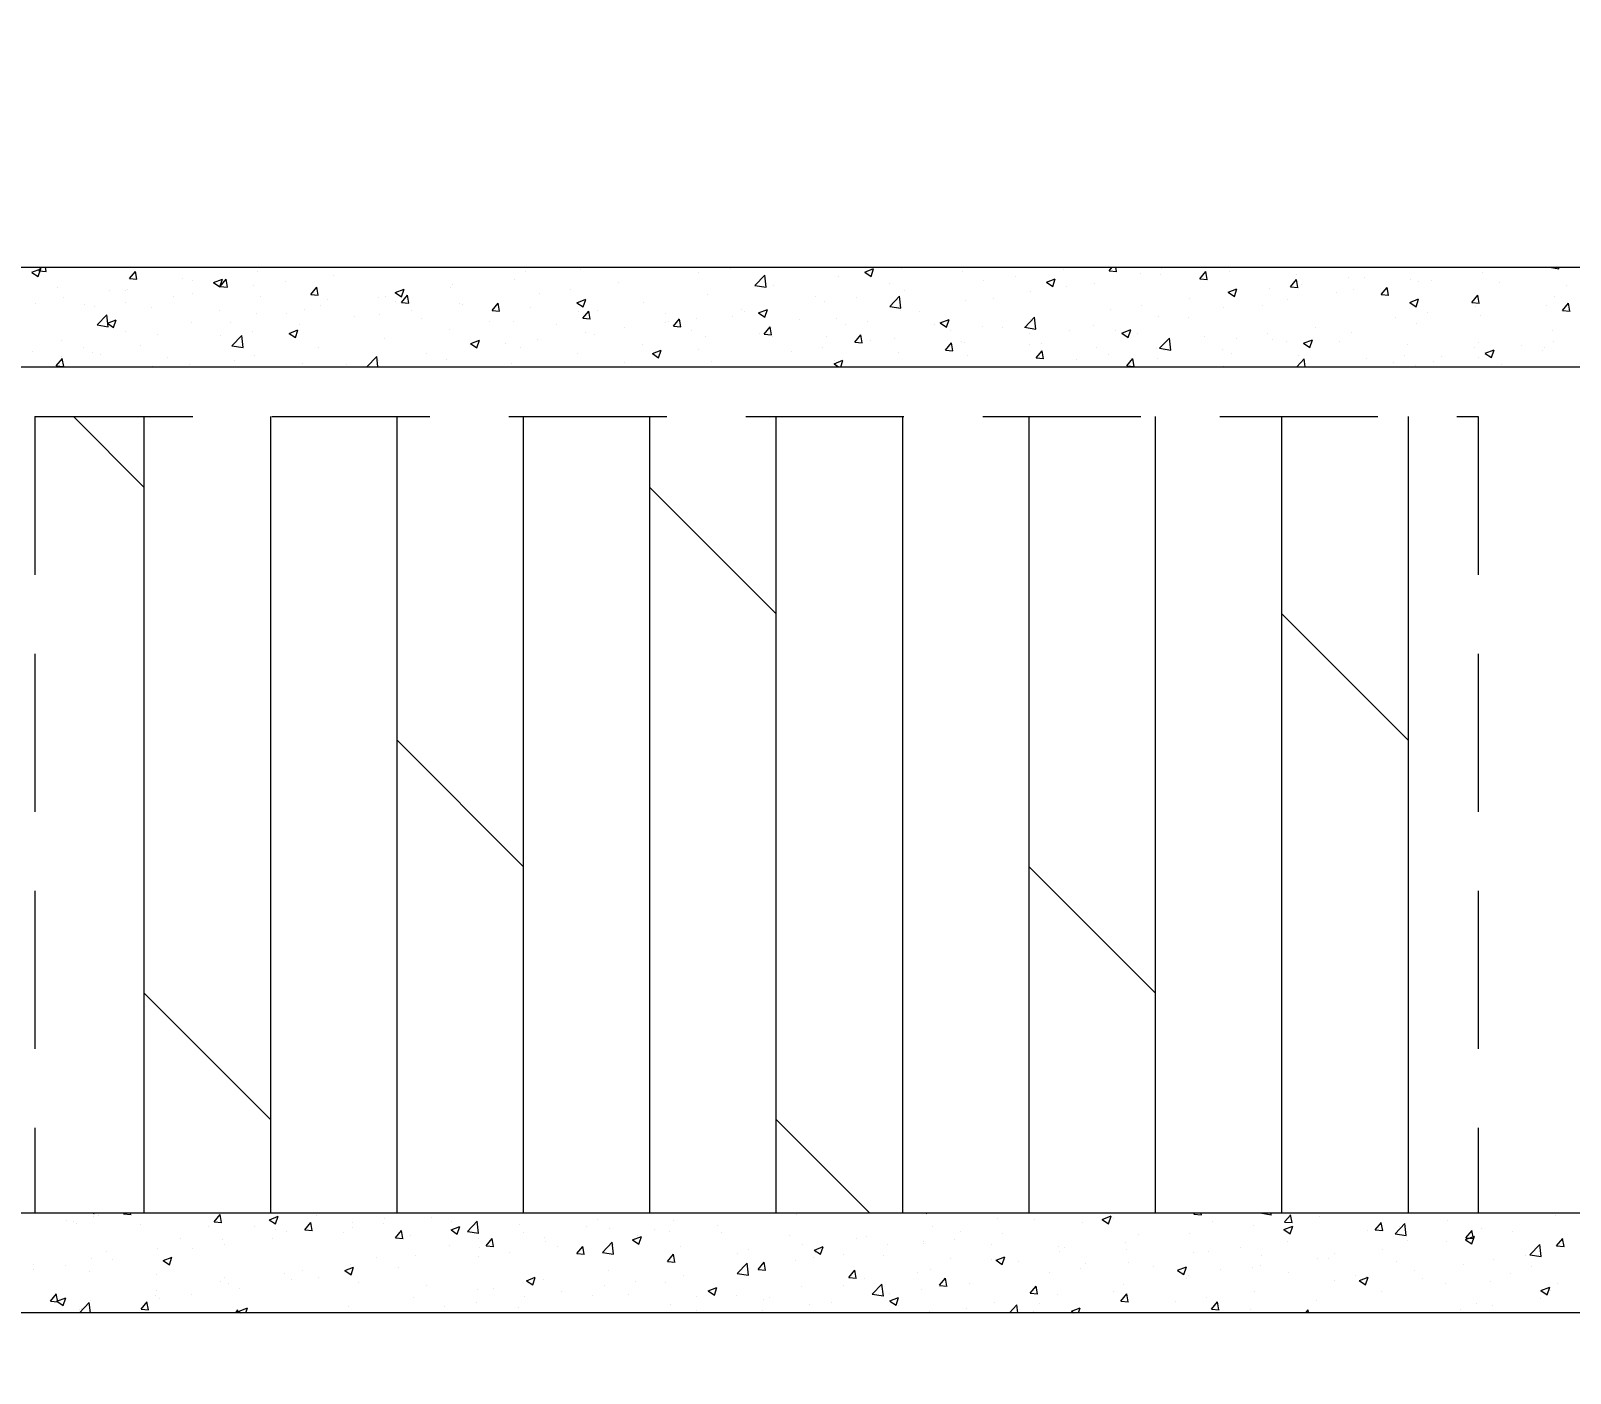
# Model space of a CAD drawing. Header units: millimetres. Extents: x 115500 to 206800, y -6300 to 53700.
# Drawn here: x 140742 to 143835, y 43179 to 45875 of the extents above; entities that cross this region are included whole.
import ezdxf

# ---------------------------------------------------------------- set-up
doc = ezdxf.new("R2010")
doc.units = ezdxf.units.MM
doc.linetypes.add('HIDDEN2', pattern=[4.7625, 3.175, -1.5875])
doc.layers.get('Defpoints').update_dxf_attribs({"color": 151, "lineweight": 9})
for name, color, linetype, lineweight in [('HT_Dim Grid$0$NDC_S_DIM', 1, 'Continuous', 15), ('NDC_S_BEAM', 3, 'HIDDEN2', 20), ('NDC_S_HATCH MATERIAL', 8, 'Continuous', 13), ('NDC_S_SLAB', 2, 'Continuous', 20)]:
    doc.layers.add(name, color=color, linetype=linetype, lineweight=lineweight)
doc.styles.add('HT_Dim Grid$0$NDC_DIM', font='', dxfattribs={"width": 0.75})
doc.styles.get('HT_Dim Grid$0$NDC_DIM').set_extended_font_data('Dotum')
doc.dimstyles.new('HT_Dim Grid$0$NDC_dim_150', dxfattribs={"dimscale": 150, "dimtxt": 2.5, "dimasz": 1.5, "dimexe": 1.5, "dimexo": 2.5, "dimgap": 1, "dimtad": 1, "dimdec": 0, "dimzin": 0, "dimdsep": 46, "dimtxsty": 'HT_Dim Grid$0$NDC_DIM', "dimblk": 'HT_Dim Grid$0$DIMMARK', "dimcen": 0.09, "dimdle": 1.2, "dimclrd": 1, "dimclre": 1, "dimclrt": 3, "dimadec": 0, "dimazin": 0, "dimtfac": 1, "dimtdec": 0, "dimtix": 1, "dimtofl": 0, "dimtmove": 0, "dimatfit": 3, "dimfxl": 8, "dimfxlon": 1, "dimtolj": 1, "dimtzin": 0, "dimarcsym": 0})

# ---------------------------------------------------------------- blocks, each defined once
blk = doc.blocks.new('HT_Dim Grid$0$DIMMARK')
at = {"layer": 'HT_Dim Grid$0$NDC_S_DIM', "color": 1}
blk.add_line((-1.5, 0), (1, 0), dxfattribs=at)
at = {"layer": 'HT_Dim Grid$0$NDC_S_DIM', "color": 2, "const_width": 0.1}
blk.add_lwpolyline([(-0.424, -0.424), (0.424, 0.424)], dxfattribs=at)
blk = doc.blocks.new('*D52')
at = {"layer": 'Defpoints', "color": 0, "ltscale": 200, "transparency": 16777216}
for p in [(191600, 51300), (130700, 38500), (191600, 38500)]:
    blk.add_point(p, dxfattribs=at)
at = {"layer": 'HT_Dim Grid$0$NDC_S_DIM', "color": 1, "lineweight": -2, "ltscale": 200, "transparency": 16777216}
for p, q in [((130700, 50100), (130700, 51525)), ((191600, 50100), (191600, 51525)), ((130925, 51300), (191375, 51300))]:
    blk.add_line(p, q, dxfattribs=at)
at = {"layer": 'HT_Dim Grid$0$NDC_S_DIM', "color": 1, "lineweight": -2, "ltscale": 200, "transparency": 16777216, "xscale": 225, "yscale": 225, "zscale": 225, "rotation": 180}
blk.add_blockref('HT_Dim Grid$0$DIMMARK', (130700, 51300), dxfattribs=at)
at = {"layer": 'HT_Dim Grid$0$NDC_S_DIM', "color": 1, "lineweight": -2, "ltscale": 200, "transparency": 16777216, "xscale": 225, "yscale": 225, "zscale": 225}
blk.add_blockref('HT_Dim Grid$0$DIMMARK', (191600, 51300), dxfattribs=at)
at = {"layer": 'HT_Dim Grid$0$NDC_S_DIM', "color": 3, "ltscale": 200, "transparency": 16777216, "insert": (161150, 51637.8), "char_height": 375, "attachment_point": 5, "style": 'HT_Dim Grid$0$NDC_DIM'}
blk.add_mtext('\\A1;60900', dxfattribs=at)
blk = doc.blocks.new('*D54')
at = {"layer": 'Defpoints', "color": 0, "ltscale": 200, "transparency": 16777216}
for p in [(150750, 50100), (140350, 38500), (150750, 38500)]:
    blk.add_point(p, dxfattribs=at)
at = {"layer": 'HT_Dim Grid$0$NDC_S_DIM', "color": 1, "lineweight": -2, "ltscale": 200, "transparency": 16777216}
for p, q in [((140350, 48900), (140350, 50325)), ((150750, 48900), (150750, 50325)), ((140575, 50100), (150525, 50100))]:
    blk.add_line(p, q, dxfattribs=at)
at = {"layer": 'HT_Dim Grid$0$NDC_S_DIM', "color": 1, "lineweight": -2, "ltscale": 200, "transparency": 16777216, "xscale": 225, "yscale": 225, "zscale": 225, "rotation": 180}
blk.add_blockref('HT_Dim Grid$0$DIMMARK', (140350, 50100), dxfattribs=at)
at = {"layer": 'HT_Dim Grid$0$NDC_S_DIM', "color": 1, "lineweight": -2, "ltscale": 200, "transparency": 16777216, "xscale": 225, "yscale": 225, "zscale": 225}
blk.add_blockref('HT_Dim Grid$0$DIMMARK', (150750, 50100), dxfattribs=at)
at = {"layer": 'HT_Dim Grid$0$NDC_S_DIM', "color": 3, "ltscale": 200, "transparency": 16777216, "insert": (145550, 50437.8), "char_height": 375, "attachment_point": 5, "style": 'HT_Dim Grid$0$NDC_DIM'}
blk.add_mtext('\\A1;10400', dxfattribs=at)

msp = doc.modelspace()

# ---------------------------------------------------------------- linework, layer by layer
at = {"layer": 'NDC_S_BEAM', "ltscale": 100}
for p, q in [((140750, 45100), (140750, 43500)), ((140750, 45100), (143650, 45100)), ((143650, 45100), (143650, 43500))]:
    msp.add_line(p, q, dxfattribs=at)
at = {"layer": 'NDC_S_HATCH MATERIAL', "linetype": 'Continuous', "ltscale": 100}
for p, q in [((140744.2, 45389.9), (140762, 45396.7)), ((140744.2, 45389.8), (140756.8, 45381.3)), ((140756.8, 45381.3), (140762, 45396.6)), ((140757.9, 45393.1), (140763.7, 45400)), ((140757.9, 45393.1), (140773.1, 45391.8)), ((140772.8, 45391.7), (140771.3, 45400)), ((140940.1, 45377.2), (140952.3, 45391.8)), ((140955, 45375.8), (140952.1, 45391.7)), ((141198.3, 45391.5), (141198.3, 45391.5)), ((141349.6, 45384.4), (141349.6, 45384.4)), ((141736.7, 45391.2), (141736.7, 45391.2)), ((141846, 45395.4), (141846, 45395.4)), ((142083.6, 45389.7), (142083.6, 45389.7)), ((142147.2, 45398), (142147.2, 45398)), ((142196.8, 45363.4), (142216.6, 45384)), ((142219.4, 45359.9), (142216.6, 45384)), ((142364, 45381.9), (142364, 45381.9)), ((142417.7, 45390.4), (142430.3, 45381.8)), ((142417.8, 45390.5), (142435.5, 45397.3)), ((142430.3, 45381.8), (142435.5, 45397.2)), ((142492.3, 45398.2), (142492.3, 45398.2)), ((142615, 45392.2), (142615, 45392.2)), ((142720.8, 45382.2), (142720.8, 45382.2)), ((142817, 45394.8), (142817, 45394.8)), ((142908.9, 45392.9), (142914.8, 45400)), ((142908.9, 45392.9), (142924.1, 45391.6)), ((142923.8, 45391.5), (142922.2, 45400)), ((142972.1, 45387.2), (142972.1, 45387.2)), ((143011.7, 45385.9), (143011.7, 45385.9)), ((143014.9, 45397.2), (143014.9, 45397.2)), ((143091.1, 45377), (143103.3, 45391.6)), ((143106, 45375.6), (143103, 45391.5)), ((143150.5, 45391.5), (143150.5, 45391.5)), ((143286.1, 45385.7), (143286.1, 45385.7)), ((143390.5, 45379), (143390.5, 45379)), ((143421.7, 45380), (143421.7, 45380)), ((143658, 45388.6), (143658, 45388.6)), ((143794, 45400), (143812.2, 45397.2)), ((143812.2, 45397.1), (143811.8, 45400)), ((140796, 45359.1), (140796, 45359.1)), ((140899.1, 45352.9), (140899.1, 45352.9)), ((140931.6, 45353.3), (140931.6, 45353.3)), ((140935.9, 45354.5), (140935.9, 45354.5)), ((140940.1, 45377.2), (140955.3, 45375.9)), ((141047.2, 45378.3), (141047.2, 45378.3)), ((141067.2, 45347.6), (141067.2, 45347.6)), ((141067.8, 45373.6), (141067.8, 45373.6)), ((141109.2, 45369.6), (141127, 45376.4)), ((141109.2, 45369.5), (141121.8, 45361)), ((141121.8, 45361), (141127, 45376.3)), ((141122.3, 45361.3), (141134.5, 45375.8)), ((141122.3, 45361.2), (141137.5, 45359.9)), ((141137.2, 45359.9), (141134.2, 45375.8)), ((141189.8, 45363.4), (141189.8, 45363.4)), ((141253.4, 45371.8), (141253.4, 45371.8)), ((141304.5, 45345.3), (141316.7, 45359.9)), ((141319.4, 45343.9), (141316.4, 45359.8)), ((141474.2, 45349.1), (141486.9, 45340.6)), ((141474.3, 45349.2), (141492.1, 45356.1)), ((141486.9, 45340.6), (141492, 45356)), ((141585.8, 45360.1), (141585.8, 45360.1)), ((141588.6, 45365.7), (141588.6, 45365.7)), ((141714.1, 45376.4), (141714.1, 45376.4)), ((141827, 45355.9), (141827, 45355.9)), ((141923.2, 45368.6), (141923.2, 45368.6)), ((142196.8, 45363.5), (142219.4, 45360)), ((142233.6, 45364), (142233.6, 45364)), ((142466.9, 45366.7), (142466.9, 45366.7)), ((142496.8, 45352.7), (142496.8, 45352.7)), ((142657.2, 45373.8), (142657.2, 45373.8)), ((142751.5, 45350.6), (142751.5, 45350.6)), ((142782.7, 45370), (142795.4, 45361.5)), ((142782.8, 45370.1), (142800.6, 45376.9)), ((142795.4, 45361.5), (142800.5, 45376.9)), ((142824, 45361.8), (142824, 45361.8)), ((142879.8, 45366.8), (142879.8, 45366.8)), ((143091.1, 45377), (143106.3, 45375.6)), ((143147.8, 45349.8), (143165.6, 45356.6)), ((143147.8, 45349.7), (143160.4, 45341.2)), ((143160.4, 45341.2), (143165.6, 45356.5)), ((143230.8, 45357.9), (143230.8, 45357.9)), ((143273.3, 45361), (143285.5, 45375.6)), ((143273.3, 45361), (143288.4, 45359.7)), ((143288.1, 45359.7), (143285.2, 45375.6)), ((143294.3, 45366.3), (143294.3, 45366.3)), ((143365.4, 45349.2), (143365.4, 45349.2)), ((143399.3, 45354.5), (143399.3, 45354.5)), ((143455.4, 45345.1), (143467.7, 45359.7)), ((143470.3, 45343.7), (143467.4, 45359.6)), ((143513.5, 45374.6), (143513.5, 45374.6)), ((143529.7, 45372.4), (143529.7, 45372.4)), ((143557.3, 45374.3), (143557.3, 45374.3)), ((143692.9, 45368.6), (143692.9, 45368.6)), ((143828.4, 45362.8), (143828.4, 45362.8)), ((140751, 45327.5), (140751, 45327.5)), ((140807.6, 45338.3), (140807.6, 45338.3)), ((140849.5, 45324.9), (140849.5, 45324.9)), ((140869.6, 45321.2), (140869.6, 45321.2)), ((140933.2, 45329.6), (140933.2, 45329.6)), ((140985.1, 45319.2), (140985.1, 45319.2)), ((141029.4, 45342.3), (141029.4, 45342.3)), ((141202.8, 45341.9), (141202.8, 45341.9)), ((141304.5, 45345.3), (141319.6, 45344)), ((141323.5, 45323.2), (141323.5, 45323.2)), ((141338.4, 45336.1), (141338.4, 45336.1)), ((141440.5, 45340.3), (141440.5, 45340.3)), ((141455.4, 45342.2), (141455.4, 45342.2)), ((141473.9, 45330.4), (141473.9, 45330.4)), ((141486.7, 45329.4), (141498.9, 45344)), ((141486.7, 45329.4), (141501.8, 45328)), ((141501.5, 45328), (141498.6, 45343.9)), ((141603, 45326.4), (141603, 45326.4)), ((141609.5, 45324.7), (141609.5, 45324.7)), ((141668.8, 45313.4), (141681.1, 45328)), ((141683.7, 45312), (141680.8, 45328)), ((141745.1, 45319), (141745.1, 45319)), ((141763.4, 45347.5), (141763.4, 45347.5)), ((141839.3, 45328.9), (141857.1, 45335.7)), ((141839.3, 45328.8), (141851.9, 45320.3)), ((141851.9, 45320.3), (141857, 45335.6)), ((141973.3, 45328.7), (141973.3, 45328.7)), ((142101.6, 45345), (142101.6, 45345)), ((142318.8, 45341.3), (142318.8, 45341.3)), ((142337, 45331.6), (142337, 45331.6)), ((142400.6, 45340), (142400.6, 45340)), ((142467.9, 45321.3), (142487.7, 45342)), ((142467.9, 45321.4), (142490.5, 45317.9)), ((142490.4, 45317.8), (142487.6, 45341.9)), ((142621.1, 45332.7), (142621.1, 45332.7)), ((142675.9, 45336.4), (142675.9, 45336.4)), ((142974.1, 45324.1), (142974.1, 45324.1)), ((143070.3, 45336.8), (143070.3, 45336.8)), ((143139.1, 45319.2), (143139.1, 45319.2)), ((143217.3, 45323.8), (143217.3, 45323.8)), ((143267.4, 45335.5), (143267.4, 45335.5)), ((143455.4, 45345.1), (143470.6, 45343.8)), ((143512.8, 45329.4), (143530.6, 45336.3)), ((143512.8, 45329.3), (143525.4, 45320.8)), ((143525.4, 45320.8), (143530.6, 45336.2)), ((143637.6, 45329.2), (143649.9, 45343.8)), ((143637.6, 45329.2), (143652.8, 45327.8)), ((143643.9, 45320.9), (143643.9, 45320.9)), ((143652.5, 45327.8), (143649.6, 45343.7)), ((143786.8, 45323.1), (143786.8, 45323.1)), ((143804.3, 45342.1), (143804.3, 45342.1)), ((143819.8, 45313.2), (143832.1, 45327.8)), ((143834.7, 45311.8), (143831.8, 45327.8)), ((140875.1, 45284.1), (140894.9, 45304.7)), ((140897.6, 45280.6), (140894.8, 45304.7)), ((140895.8, 45287.6), (140913.6, 45294.5)), ((140895.8, 45287.6), (140908.4, 45279)), ((140908.4, 45279), (140913.6, 45294.4)), ((141064.8, 45289), (141064.8, 45289)), ((141120.7, 45313.5), (141120.7, 45313.5)), ((141144.2, 45289.4), (141144.2, 45289.4)), ((141195.2, 45306.9), (141195.2, 45306.9)), ((141256.3, 45307.8), (141256.3, 45307.8)), ((141292.4, 45314.9), (141292.4, 45314.9)), ((141391.9, 45302), (141391.9, 45302)), ((141443.2, 45305.4), (141443.2, 45305.4)), ((141506.8, 45313.7), (141506.8, 45313.7)), ((141527.5, 45296.3), (141527.5, 45296.3)), ((141663.1, 45290.6), (141663.1, 45290.6)), ((141668.8, 45313.4), (141684, 45312.1)), ((141711, 45291.8), (141711, 45291.8)), ((141842.9, 45310.9), (141842.9, 45310.9)), ((141851, 45297.5), (141863.3, 45312.1)), ((141851, 45297.5), (141866.2, 45296.2)), ((141865.9, 45296.1), (141863, 45312)), ((141880.7, 45313.2), (141880.7, 45313.2)), ((142016.3, 45307.5), (142016.3, 45307.5)), ((142016.8, 45289.5), (142016.8, 45289.5)), ((142022.5, 45290.5), (142022.5, 45290.5)), ((142033.2, 45281.6), (142045.5, 45296.2)), ((142048.1, 45280.2), (142045.2, 45296.1)), ((142080.4, 45297.9), (142080.4, 45297.9)), ((142151.9, 45301.8), (142151.9, 45301.8)), ((142170.6, 45315.9), (142170.6, 45315.9)), ((142176.6, 45310.5), (142176.6, 45310.5)), ((142204.3, 45308.5), (142222.1, 45315.4)), ((142204.3, 45308.4), (142216.9, 45299.9)), ((142216.9, 45299.9), (142222.1, 45315.3)), ((142287.5, 45296), (142287.5, 45296)), ((142360.9, 45297.4), (142360.9, 45297.4)), ((142423.1, 45290.3), (142423.1, 45290.3)), ((142489.2, 45313.6), (142489.2, 45313.6)), ((142527.8, 45311), (142527.8, 45311)), ((142569.3, 45288.1), (142582, 45279.6)), ((142569.4, 45288.2), (142587.2, 45295)), ((142582, 45279.6), (142587.1, 45294.9)), ((142739, 45279.3), (142758.8, 45299.9)), ((142750.1, 45294.7), (142750.1, 45294.7)), ((142761.5, 45275.8), (142758.7, 45299.9)), ((142910.6, 45315.8), (142910.6, 45315.8)), ((143008.7, 45301.3), (143008.7, 45301.3)), ((143069.2, 45298.4), (143069.2, 45298.4)), ((143484.1, 45299.9), (143484.1, 45299.9)), ((143526.6, 45287.8), (143526.6, 45287.8)), ((143547.7, 45308.3), (143547.7, 45308.3)), ((143654.9, 45304.1), (143654.9, 45304.1)), ((143819.8, 45313.2), (143835, 45311.9)), ((140875.1, 45284.2), (140897.7, 45280.7)), ((140932.8, 45270), (140932.8, 45270)), ((140996.1, 45264), (140996.1, 45264)), ((141123, 45263.2), (141123, 45263.2)), ((141146.2, 45242.1), (141166, 45262.7)), ((141168.7, 45238.6), (141165.9, 45262.7)), ((141186.6, 45271.6), (141186.6, 45271.6)), ((141260.8, 45267.2), (141273.5, 45258.7)), ((141260.9, 45267.3), (141278.6, 45274.1)), ((141273.5, 45258.7), (141278.6, 45274)), ((141282.8, 45284.2), (141282.8, 45284.2)), ((141452.3, 45257.7), (141452.3, 45257.7)), ((141582.7, 45275.5), (141582.7, 45275.5)), ((141760.2, 45255.7), (141760.2, 45255.7)), ((141798.7, 45284.8), (141798.7, 45284.8)), ((141856.4, 45268.4), (141856.4, 45268.4)), ((141874.4, 45265), (141874.4, 45265)), ((141934.3, 45279.1), (141934.3, 45279.1)), ((142033.2, 45281.6), (142048.4, 45280.2)), ((142069.9, 45273.4), (142069.9, 45273.4)), ((142098.6, 45260.4), (142098.6, 45260.4)), ((142205.5, 45267.7), (142205.5, 45267.7)), ((142215.4, 45265.6), (142227.6, 45280.2)), ((142215.4, 45265.6), (142230.6, 45264.3)), ((142230.3, 45264.2), (142227.3, 45280.2)), ((142230.5, 45279.5), (142230.5, 45279.5)), ((142231.5, 45260.1), (142231.5, 45260.1)), ((142341, 45261.9), (142341, 45261.9)), ((142379.6, 45285.5), (142379.6, 45285.5)), ((142397.6, 45249.7), (142409.8, 45264.3)), ((142412.5, 45248.3), (142409.5, 45264.2)), ((142476.6, 45256.2), (142476.6, 45256.2)), ((142558.7, 45284.6), (142558.7, 45284.6)), ((142590.4, 45273.6), (142590.4, 45273.6)), ((142653.9, 45282), (142653.9, 45282)), ((142694.3, 45278.9), (142694.3, 45278.9)), ((142738.9, 45279.4), (142761.5, 45275.9)), ((142748.4, 45266), (142748.4, 45266)), ((142829.9, 45273.1), (142829.9, 45273.1)), ((142876.7, 45282.3), (142876.7, 45282.3)), ((142921, 45272.9), (142921, 45272.9)), ((142934.4, 45267.9), (142952.2, 45274.7)), ((142934.4, 45267.8), (142947, 45259.2)), ((142947, 45259.2), (142952.1, 45274.6)), ((142965.4, 45267.4), (142965.4, 45267.4)), ((143010.1, 45237.2), (143029.9, 45257.9)), ((143032.6, 45233.7), (143029.8, 45257.9)), ((143101, 45261.7), (143101, 45261.7)), ((143163.9, 45257.7), (143163.9, 45257.7)), ((143227.5, 45266.1), (143227.5, 45266.1)), ((143236.6, 45255.9), (143236.6, 45255.9)), ((143323.7, 45278.8), (143323.7, 45278.8)), ((143396.2, 45269.9), (143396.2, 45269.9)), ((143799.3, 45273.9), (143799.3, 45273.9)), ((140745.5, 45230), (140745.5, 45230)), ((140804.5, 45253.7), (140804.5, 45253.7)), ((140848, 45238.6), (140848, 45238.6)), ((140866.4, 45229.4), (140866.4, 45229.4)), ((140881, 45224.2), (140881, 45224.2)), ((140962.6, 45242.1), (140962.6, 45242.1)), ((141146.1, 45242.2), (141168.7, 45238.7)), ((141320.4, 45238.6), (141320.4, 45238.6)), ((141536.2, 45226.2), (141536.2, 45226.2)), ((141625.8, 45246.9), (141638.5, 45238.3)), ((141625.9, 45247), (141643.7, 45253.8)), ((141638.5, 45238.3), (141643.6, 45253.7)), ((141696.6, 45247.3), (141696.6, 45247.3)), ((141726.3, 45239.6), (141726.3, 45239.6)), ((141839.8, 45226.3), (141839.8, 45226.3)), ((141970.3, 45244.2), (141970.3, 45244.2)), ((141990.9, 45226.6), (142008.7, 45233.4)), ((141990.9, 45226.5), (142003.5, 45218)), ((142003.5, 45218), (142008.7, 45233.4)), ((142083.4, 45234.7), (142083.4, 45234.7)), ((142270.2, 45231.5), (142270.2, 45231.5)), ((142333.7, 45239.8), (142333.7, 45239.8)), ((142397.6, 45249.7), (142412.8, 45248.3)), ((142429.9, 45252.5), (142429.9, 45252.5)), ((142486.1, 45229.1), (142486.1, 45229.1)), ((142579.8, 45233.7), (142592, 45248.3)), ((142579.8, 45233.7), (142594.9, 45232.4)), ((142594.6, 45232.4), (142591.7, 45248.3)), ((142612.2, 45250.5), (142612.2, 45250.5)), ((142618, 45248.1), (142618, 45248.1)), ((142747.8, 45244.7), (142747.8, 45244.7)), ((142761.9, 45217.8), (142774.2, 45232.4)), ((142772.9, 45247.5), (142772.9, 45247.5)), ((142776.8, 45216.4), (142773.9, 45232.3)), ((142883.4, 45239), (142883.4, 45239)), ((142907.3, 45224), (142907.3, 45224)), ((143003.5, 45236.6), (143003.5, 45236.6)), ((143010, 45237.3), (143032.6, 45233.8)), ((143019, 45233.3), (143019, 45233.3)), ((143136, 45234.6), (143136, 45234.6)), ((143154.6, 45227.6), (143154.6, 45227.6)), ((143264.3, 45250.9), (143264.3, 45250.9)), ((143299.4, 45247.5), (143317.2, 45254.3)), ((143299.4, 45247.4), (143312, 45238.9)), ((143312, 45238.9), (143317.2, 45254.2)), ((143372.2, 45250.2), (143372.2, 45250.2)), ((143507.8, 45244.5), (143507.8, 45244.5)), ((143643.4, 45238.8), (143643.4, 45238.8)), ((143651.2, 45248.5), (143651.2, 45248.5)), ((143664.4, 45227.1), (143677.1, 45218.6)), ((143664.5, 45227.2), (143682.2, 45234)), ((143677.1, 45218.6), (143682.2, 45233.9)), ((143737.5, 45241.9), (143737.5, 45241.9)), ((143779, 45233), (143779, 45233)), ((143783.7, 45238.6), (143783.7, 45238.6)), ((143801.1, 45250.2), (143801.1, 45250.2)), ((140793.2, 45202.1), (140805.4, 45216.7)), ((140793.2, 45202.1), (140808.3, 45200.7)), ((140802.8, 45221.1), (140802.8, 45221.1)), ((140808, 45200.7), (140805.1, 45216.6)), ((140987, 45200), (140987.6, 45200.7)), ((140987.4, 45200), (140987.3, 45200.7)), ((141016.6, 45218.5), (141016.6, 45218.5)), ((141061.7, 45204.5), (141061.7, 45204.5)), ((141152.2, 45212.8), (141152.2, 45212.8)), ((141192.1, 45222.4), (141192.1, 45222.4)), ((141287.8, 45207), (141287.8, 45207)), ((141376.4, 45205.2), (141376.4, 45205.2)), ((141417.2, 45200.1), (141418.1, 45200)), ((141417.3, 45200), (141437.1, 45220.7)), ((141423.4, 45201.3), (141423.4, 45201.3)), ((141439.4, 45200), (141437, 45220.6)), ((141440, 45213.6), (141440, 45213.6)), ((141578.1, 45214.2), (141578.1, 45214.2)), ((141707.9, 45207.3), (141707.9, 45207.3)), ((141935.2, 45209.3), (141935.2, 45209.3)), ((142109.7, 45210.3), (142109.7, 45210.3)), ((142355.9, 45206.2), (142365.1, 45200)), ((142356, 45206.3), (142373.7, 45213.1)), ((142357.8, 45212.8), (142357.8, 45212.8)), ((142369.3, 45200), (142373.7, 45213)), ((142624.8, 45222.1), (142624.8, 45222.1)), ((142761.9, 45217.8), (142777.1, 45216.5)), ((142843.7, 45215.6), (142843.7, 45215.6)), ((142944.1, 45201.9), (142956.4, 45216.5)), ((142944.1, 45201.9), (142959.3, 45200.5)), ((142959, 45200.5), (142956.1, 45216.4)), ((143005.6, 45216.8), (143005.6, 45216.8)), ((143138.1, 45200), (143138.6, 45200.5)), ((143138.3, 45200), (143138.3, 45200.5)), ((143285.8, 45200), (143300.9, 45215.8)), ((143290.2, 45221.8), (143290.2, 45221.8)), ((143302.7, 45200), (143300.9, 45215.8)), ((143425.8, 45216.1), (143425.8, 45216.1)), ((143480.9, 45208.1), (143480.9, 45208.1)), ((143503.1, 45223.1), (143503.1, 45223.1)), ((143523.5, 45203.3), (143523.5, 45203.3)), ((143561.4, 45210.4), (143561.4, 45210.4)), ((143577.1, 45220.8), (143577.1, 45220.8)), ((143651.8, 45219.5), (143651.8, 45219.5)), ((143696.9, 45204.6), (143696.9, 45204.6)), ((140969.9, 44957.9), (140827.9, 45100)), ((140970, 43500), (140970, 45100)), ((141224, 43500), (141224, 45100)), ((141478, 43500), (141478, 45100)), ((141732, 43500), (141732, 45100)), ((141986, 43500), (141986, 45100)), ((142240, 43500), (142240, 45100)), ((142494, 43500), (142494, 45100)), ((142748, 43500), (142748, 45100)), ((143002, 43500), (143002, 45100)), ((143256, 43500), (143256, 45100)), ((143510, 43500), (143510, 45100)), ((142239.9, 44703.9), (141985.9, 44957.9)), ((143509.9, 44449.9), (143255.9, 44703.9)), ((141731.9, 44195.9), (141477.9, 44449.9)), ((143001.9, 43941.9), (142747.9, 44195.9)), ((141223.9, 43687.9), (140969.9, 43941.9)), ((142427.9, 43500), (142239.9, 43687.9)), ((140867, 43500), (140868.8, 43498.7)), ((140868, 43494.3), (140868, 43494.3)), ((140868.8, 43498.7), (140869.3, 43500)), ((140877.6, 43494.6), (140877.6, 43494.6)), ((140928.2, 43498.5), (140929.4, 43500)), ((140928.2, 43498.5), (140943.3, 43497.2)), ((140943, 43497.1), (140942.5, 43500)), ((141110.3, 43482.6), (141122.6, 43497.2)), ((141125.2, 43481.2), (141122.3, 43497.1)), ((141221.3, 43487), (141239.1, 43493.8)), ((141233.9, 43478.4), (141239, 43493.7)), ((141316.3, 43495.2), (141316.3, 43495.2)), ((141339, 43499.4), (141339, 43499.4)), ((141517.8, 43499.9), (141517.8, 43499.9)), ((142281.4, 43496.7), (142281.4, 43496.7)), ((142541.3, 43500), (142542.4, 43499.3)), ((142542.4, 43499.3), (142542.6, 43500)), ((142894.8, 43487.6), (142912.6, 43494.4)), ((142907.4, 43478.9), (142912.6, 43494.3)), ((143079.1, 43498.3), (143080.6, 43500)), ((143079.1, 43498.3), (143094.3, 43497)), ((143094, 43496.9), (143093.4, 43500)), ((143215.5, 43500), (143234.7, 43497)), ((143234.6, 43496.9), (143234.3, 43500)), ((143261.3, 43482.4), (143273.6, 43496.9)), ((143276.2, 43481), (143273.3, 43496.9)), ((143331.3, 43494.3), (143331.3, 43494.3)), ((143805.3, 43495.7), (143805.3, 43495.7)), ((140814, 43486.2), (140814, 43486.2)), ((140827.5, 43484), (140827.5, 43484)), ((140833.7, 43478.9), (140833.7, 43478.9)), ((140963.1, 43478.2), (140963.1, 43478.2)), ((141098.7, 43472.5), (141098.7, 43472.5)), ((141110.3, 43482.6), (141125.5, 43481.2)), ((141190.9, 43473.9), (141190.9, 43473.9)), ((141221.2, 43486.9), (141233.9, 43478.4)), ((141234.3, 43466.8), (141234.3, 43466.8)), ((141255.5, 43463), (141255.5, 43463)), ((141292.5, 43466.6), (141304.8, 43481.2)), ((141292.5, 43466.6), (141307.7, 43465.3)), ((141307.4, 43465.2), (141304.5, 43481.2)), ((141369.9, 43461.1), (141369.9, 43461.1)), ((141387.4, 43482), (141387.4, 43482)), ((141387.6, 43470.4), (141387.6, 43470.4)), ((141451.2, 43478.7), (141451.2, 43478.7)), ((141451.9, 43489.4), (141451.9, 43489.4)), ((141474.7, 43450.7), (141487, 43465.3)), ((141489.6, 43449.3), (141486.7, 43465.2)), ((141547.4, 43491.4), (141547.4, 43491.4)), ((141586.3, 43466.7), (141604.1, 43473.5)), ((141586.3, 43466.6), (141598.9, 43458)), ((141587.5, 43483.7), (141587.5, 43483.7)), ((141598.9, 43458), (141604.1, 43473.4)), ((141619.3, 43463.2), (141639.1, 43483.8)), ((141619.3, 43463.3), (141641.9, 43459.8)), ((141641.8, 43459.7), (141639, 43483.8)), ((141723.1, 43478), (141723.1, 43478)), ((141732.2, 43461.3), (141732.2, 43461.3)), ((141858.7, 43472.3), (141858.7, 43472.3)), ((141880.4, 43486.8), (141880.4, 43486.8)), ((141905.4, 43468.5), (141905.4, 43468.5)), ((141994.3, 43466.5), (141994.3, 43466.5)), ((142024.8, 43462.9), (142024.8, 43462.9)), ((142033.7, 43484.8), (142033.7, 43484.8)), ((142121, 43475.5), (142121, 43475.5)), ((142129.9, 43460.8), (142129.9, 43460.8)), ((142553.2, 43472.5), (142553.2, 43472.5)), ((142610.5, 43462.3), (142610.5, 43462.3)), ((142683.6, 43490.3), (142683.6, 43490.3)), ((142758.7, 43487.8), (142758.7, 43487.8)), ((142855, 43480.8), (142855, 43480.8)), ((142894.8, 43487.5), (142907.4, 43478.9)), ((142918.5, 43489.2), (142918.5, 43489.2)), ((143115.8, 43482.8), (143115.8, 43482.8)), ((143199.4, 43475.2), (143199.4, 43475.2)), ((143259.8, 43467.1), (143272.5, 43458.6)), ((143259.9, 43467.2), (143277.6, 43474)), ((143261.3, 43482.3), (143276.5, 43481)), ((143272.4, 43458.6), (143277.6, 43473.9)), ((143428.5, 43464.9), (143428.5, 43464.9)), ((143443.5, 43466.4), (143455.8, 43481)), ((143443.5, 43466.4), (143458.7, 43465.1)), ((143458.4, 43465), (143455.4, 43480.9)), ((143483.2, 43458.4), (143503, 43479)), ((143492.1, 43473.3), (143492.1, 43473.3)), ((143505.7, 43454.9), (143502.9, 43479)), ((143588.3, 43485.9), (143588.3, 43485.9)), ((143625.7, 43450.5), (143637.9, 43465.1)), ((143640.6, 43449.1), (143637.6, 43465)), ((143657.2, 43470.2), (143657.2, 43470.2)), ((143718.9, 43462.9), (143718.9, 43462.9)), ((141042.7, 43448.5), (141042.7, 43448.5)), ((141127.2, 43446.7), (141127.2, 43446.7)), ((141131, 43436.6), (141131, 43436.6)), ((141227.2, 43449.3), (141227.2, 43449.3)), ((141474.7, 43450.7), (141489.9, 43449.4)), ((141505.5, 43455.3), (141505.5, 43455.3)), ((141584.1, 43435.9), (141584.1, 43435.9)), ((141641.1, 43449.6), (141641.1, 43449.6)), ((141643.1, 43431.6), (141643.1, 43431.6)), ((141656.9, 43434.7), (141669.1, 43449.3)), ((141656.9, 43434.7), (141672.1, 43433.4)), ((141671.8, 43433.4), (141668.8, 43449.3)), ((141775, 43450.6), (141775, 43450.6)), ((141776.7, 43443.9), (141776.7, 43443.9)), ((141800.8, 43433.4), (141800.8, 43433.4)), ((141839.1, 43418.8), (141851.3, 43433.4)), ((141854, 43417.4), (141851, 43433.3)), ((141890.4, 43421.2), (141910.2, 43441.8)), ((141912.9, 43417.7), (141910.1, 43441.8)), ((141912.3, 43438.1), (141912.3, 43438.1)), ((141951.3, 43446.3), (141969.1, 43453.1)), ((141951.3, 43446.2), (141963.9, 43437.7)), ((141961.2, 43454.5), (141961.2, 43454.5)), ((141963.9, 43437.7), (141969.1, 43453.1)), ((142047.8, 43432.4), (142047.8, 43432.4)), ((142265.5, 43455.1), (142265.5, 43455.1)), ((142292.9, 43437.2), (142292.9, 43437.2)), ((142316.4, 43426), (142334.2, 43432.8)), ((142329, 43417.4), (142334.1, 43432.7)), ((142401.1, 43449.3), (142401.1, 43449.3)), ((142421.2, 43453.4), (142421.2, 43453.4)), ((142462.4, 43436.9), (142462.4, 43436.9)), ((142534.8, 43438.6), (142534.8, 43438.6)), ((142536.7, 43443.6), (142536.7, 43443.6)), ((142598.3, 43447), (142598.3, 43447)), ((142672.2, 43437.9), (142672.2, 43437.9)), ((142694.5, 43459.7), (142694.5, 43459.7)), ((142807.8, 43432.2), (142807.8, 43432.2)), ((142819.5, 43432), (142819.5, 43432)), ((142940.7, 43441.1), (142940.7, 43441.1)), ((142967.7, 43457.4), (142967.7, 43457.4)), ((143071.1, 43459), (143071.1, 43459)), ((143171.9, 43431.1), (143171.9, 43431.1)), ((143268.1, 43443.8), (143268.1, 43443.8)), ((143483.2, 43458.5), (143505.7, 43455)), ((143509, 43444.8), (143509, 43444.8)), ((143587, 43443.9), (143587, 43443.9)), ((143624.8, 43446.8), (143637.5, 43438.3)), ((143624.9, 43446.9), (143642.7, 43453.7)), ((143625.7, 43450.5), (143640.9, 43449.1)), ((143637.5, 43438.3), (143642.6, 43453.6)), ((143754.3, 43416.4), (143774.1, 43437)), ((143776.8, 43412.8), (143774, 43437)), ((143807.9, 43434.5), (143820.1, 43449.1)), ((143807.9, 43434.5), (143823.1, 43433.2)), ((143822.8, 43433.1), (143819.8, 43449.1)), ((140864.9, 43409.8), (140864.9, 43409.8)), ((140894.6, 43423.1), (140894.6, 43423.1)), ((140907, 43407.1), (140907, 43407.1)), ((140996.8, 43428.8), (140996.8, 43428.8)), ((141007.8, 43405), (141020.5, 43396.5)), ((141007.9, 43405.1), (141025.7, 43411.9)), ((141020.5, 43396.5), (141025.6, 43411.8)), ((141067.4, 43428.2), (141067.4, 43428.2)), ((141436, 43410.5), (141436, 43410.5)), ((141514.8, 43415.3), (141514.8, 43415.3)), ((141641, 43412.3), (141641, 43412.3)), ((141704.6, 43420.7), (141704.6, 43420.7)), ((141839.1, 43418.8), (141854.3, 43417.5)), ((141890.4, 43421.3), (141912.9, 43417.8)), ((142021.3, 43402.9), (142033.5, 43417.5)), ((142021.3, 43402.9), (142036.5, 43401.5)), ((142030.6, 43400.2), (142030.6, 43400.2)), ((142036.2, 43401.5), (142033.2, 43417.4)), ((142161.5, 43379.1), (142181.3, 43399.8)), ((142162.5, 43419.3), (142162.5, 43419.3)), ((142184, 43375.6), (142181.2, 43399.7)), ((142183.4, 43426.7), (142183.4, 43426.7)), ((142203.5, 43386.9), (142215.7, 43401.5)), ((142218.3, 43385.5), (142215.4, 43401.5)), ((142278.1, 43404.8), (142278.1, 43404.8)), ((142314.3, 43411.5), (142314.3, 43411.5)), ((142316.3, 43425.9), (142329, 43417.4)), ((142319, 43421), (142319, 43421)), ((142374.3, 43417.5), (142374.3, 43417.5)), ((142454.6, 43415.2), (142454.6, 43415.2)), ((142590.2, 43409.5), (142590.2, 43409.5)), ((142671.4, 43406.6), (142671.4, 43406.6)), ((142680.5, 43405.8), (142680.5, 43405.8)), ((142681.4, 43405.6), (142699.2, 43412.5)), ((142681.4, 43405.5), (142694, 43397)), ((142694, 43397), (142699.2, 43412.4)), ((142725.8, 43403.8), (142725.8, 43403.8)), ((142808.8, 43422.1), (142808.8, 43422.1)), ((142943.4, 43426.4), (142943.4, 43426.4)), ((142947.9, 43401.6), (142947.9, 43401.6)), ((143079, 43420.7), (143079, 43420.7)), ((143108.3, 43422.8), (143108.3, 43422.8)), ((143214.6, 43415), (143214.6, 43415)), ((143328.3, 43409.7), (143328.3, 43409.7)), ((143350.2, 43409.2), (143350.2, 43409.2)), ((143360.9, 43419.4), (143360.9, 43419.4)), ((143458.7, 43427.6), (143458.7, 43427.6)), ((143485.8, 43403.5), (143485.8, 43403.5)), ((143681.9, 43406.9), (143681.9, 43406.9)), ((143745.5, 43415.3), (143745.5, 43415.3)), ((143754.2, 43416.5), (143776.8, 43413)), ((140746.5, 43397.7), (140746.5, 43397.7)), ((140747.2, 43386.1), (140747.2, 43386.1)), ((140810.8, 43394.4), (140810.8, 43394.4)), ((140859, 43383.3), (140859, 43383.3)), ((140994.6, 43377.5), (140994.6, 43377.5)), ((141130.2, 43371.8), (141130.2, 43371.8)), ((141252.4, 43378.4), (141252.4, 43378.4)), ((141287.9, 43385), (141287.9, 43385)), ((141320.8, 43370.2), (141320.8, 43370.2)), ((141372.9, 43384.7), (141390.7, 43391.6)), ((141372.9, 43384.6), (141385.5, 43376.1)), ((141384.3, 43397.5), (141384.3, 43397.5)), ((141384.4, 43378.6), (141384.4, 43378.6)), ((141385.5, 43376.1), (141390.6, 43391.5)), ((141480.6, 43391.2), (141480.6, 43391.2)), ((141737.9, 43364.4), (141755.7, 43371.2)), ((141750.5, 43355.8), (141755.7, 43371.1)), ((141902.3, 43384), (141902.3, 43384)), ((142054.1, 43375.4), (142054.1, 43375.4)), ((142161.4, 43379.2), (142184, 43375.7)), ((142166.1, 43386.1), (142166.1, 43386.1)), ((142203.5, 43386.9), (142218.6, 43385.6)), ((142214.6, 43396.5), (142214.6, 43396.5)), ((142385.6, 43371), (142397.9, 43385.6)), ((142385.6, 43371), (142400.8, 43369.7)), ((142400.5, 43369.6), (142397.6, 43385.5)), ((142418.1, 43368.9), (142418.1, 43368.9)), ((142523.3, 43381.1), (142523.3, 43381.1)), ((142550.1, 43387.9), (142550.1, 43387.9)), ((142567.8, 43355.1), (142580.1, 43369.6)), ((142582.7, 43353.7), (142579.8, 43369.6)), ((142788.1, 43380.6), (142788.1, 43380.6)), ((142851.7, 43389), (142851.7, 43389)), ((142861.4, 43398), (142861.4, 43398)), ((142997, 43392.3), (142997, 43392.3)), ((143046.4, 43385.3), (143064.2, 43392.1)), ((143046.4, 43385.2), (143059, 43376.7)), ((143059, 43376.7), (143064.2, 43392)), ((143064.7, 43368.5), (143064.7, 43368.5)), ((143068, 43374.4), (143068, 43374.4)), ((143132.6, 43386.6), (143132.6, 43386.6)), ((143196.3, 43390.7), (143196.3, 43390.7)), ((143212.8, 43394), (143212.8, 43394)), ((143268.2, 43380.9), (143268.2, 43380.9)), ((143403.8, 43375.1), (143403.8, 43375.1)), ((143411.5, 43364.9), (143429.3, 43371.8)), ((143424.1, 43356.3), (143429.2, 43371.7)), ((143425.3, 43373.1), (143425.3, 43373.1)), ((143521.5, 43385.8), (143521.5, 43385.8)), ((143539.3, 43369.4), (143539.3, 43369.4)), ((143621.4, 43397.8), (143621.4, 43397.8)), ((143715.8, 43378.4), (143715.8, 43378.4)), ((143757, 43392.1), (143757, 43392.1)), ((140781.2, 43323.4), (140793.5, 43338)), ((140796.1, 43322), (140793.2, 43337.9)), ((140993.7, 43344.3), (140993.7, 43344.3)), ((141124.1, 43362.1), (141124.1, 43362.1)), ((141139.7, 43359.6), (141139.7, 43359.6)), ((141160.4, 43349.1), (141160.4, 43349.1)), ((141265.8, 43366.1), (141265.8, 43366.1)), ((141401.4, 43360.3), (141401.4, 43360.3)), ((141537, 43354.6), (141537, 43354.6)), ((141640, 43347), (141640, 43347)), ((141672.6, 43348.9), (141672.6, 43348.9)), ((141737.9, 43364.3), (141750.5, 43355.8)), ((141771.9, 43366.1), (141771.9, 43366.1)), ((141808.2, 43343.1), (141808.2, 43343.1)), ((141894.4, 43354.3), (141894.4, 43354.3)), ((141943.8, 43337.4), (141943.8, 43337.4)), ((141957.9, 43362.7), (141957.9, 43362.7)), ((142018, 43360.6), (142018, 43360.6)), ((142102.9, 43344), (142115.6, 43335.4)), ((142103, 43344.1), (142120.7, 43350.9)), ((142115.6, 43335.4), (142120.7, 43350.8)), ((142289.9, 43352.6), (142289.9, 43352.6)), ((142375.1, 43355.7), (142375.1, 43355.7)), ((142432.5, 43337.2), (142455.1, 43333.7)), ((142432.6, 43337.1), (142452.3, 43357.7)), ((142455.1, 43333.6), (142452.3, 43357.7)), ((142467.9, 43338.4), (142467.9, 43338.4)), ((142531.5, 43346.8), (142531.5, 43346.8)), ((142567.8, 43355), (142583, 43353.7)), ((142627.7, 43359.5), (142627.7, 43359.5)), ((142750, 43339.1), (142762.3, 43353.7)), ((142750, 43339.1), (142765.2, 43337.8)), ((142764.9, 43337.7), (142762, 43353.6)), ((142805.7, 43337.5), (142805.7, 43337.5)), ((142916.5, 43343.1), (142916.5, 43343.1)), ((142932.2, 43323.2), (142944.4, 43337.8)), ((142937.6, 43356.5), (142937.6, 43356.5)), ((142947.1, 43321.8), (142944.1, 43337.7)), ((143201.3, 43343.6), (143201.3, 43343.6)), ((143361.7, 43364.7), (143361.7, 43364.7)), ((143411.4, 43364.9), (143424.1, 43356.3)), ((143455.6, 43343.1), (143455.6, 43343.1)), ((143583.9, 43359.3), (143583.9, 43359.3)), ((143674.9, 43363.7), (143674.9, 43363.7)), ((143776.5, 43344.6), (143794.3, 43351.4)), ((143776.5, 43344.5), (143789.1, 43336)), ((143789.1, 43336), (143794.2, 43351.3)), ((143794.8, 43344.1), (143794.8, 43344.1)), ((143810.5, 43357.9), (143810.5, 43357.9)), ((140781.2, 43323.4), (140796.4, 43322.1)), ((140794.4, 43323.1), (140807, 43314.5)), ((140794.5, 43323.2), (140812.2, 43330)), ((140807, 43314.5), (140812.2, 43329.9)), ((140839.9, 43300), (140859.5, 43320.5)), ((140840.2, 43306.9), (140840.2, 43306.9)), ((140843.5, 43308.8), (140843.5, 43308.8)), ((140861.9, 43300), (140859.5, 43320.5)), ((140861.8, 43325.2), (140861.8, 43325.2)), ((140963.4, 43307.4), (140975.7, 43322)), ((140963.4, 43307.4), (140978.6, 43306.1)), ((140978.3, 43306.1), (140975.4, 43322)), ((140991.6, 43334.2), (140991.6, 43334.2)), ((141000.6, 43328), (141000.6, 43328)), ((141064.2, 43336.4), (141064.2, 43336.4)), ((141152.7, 43300), (141157.8, 43306.1)), ((141158.7, 43300), (141157.5, 43306)), ((141159.5, 43302.8), (141177.3, 43309.6)), ((141174, 43300), (141177.2, 43309.6)), ((141381.3, 43312.9), (141381.3, 43312.9)), ((141511.7, 43330.8), (141511.7, 43330.8)), ((141574.2, 43312.2), (141574.2, 43312.2)), ((141637.7, 43320.5), (141637.7, 43320.5)), ((141721.8, 43309.8), (141721.8, 43309.8)), ((141733.9, 43333.2), (141733.9, 43333.2)), ((141869.9, 43335.2), (141869.9, 43335.2)), ((142027.5, 43315.7), (142027.5, 43315.7)), ((142079.4, 43331.7), (142079.4, 43331.7)), ((142159.4, 43334.7), (142159.4, 43334.7)), ((142214.9, 43326), (142214.9, 43326)), ((142227, 43330.3), (142227, 43330.3)), ((142307.5, 43317.3), (142307.5, 43317.3)), ((142350.5, 43320.2), (142350.5, 43320.2)), ((142468, 43323.7), (142485.8, 43330.5)), ((142468, 43323.6), (142480.6, 43315.1)), ((142480.6, 43315.1), (142485.7, 43330.4)), ((142486.1, 43314.5), (142486.1, 43314.5)), ((142621.7, 43308.8), (142621.7, 43308.8)), ((142677.4, 43321.2), (142677.4, 43321.2)), ((142708.4, 43300), (142723.4, 43315.7)), ((142725.2, 43300), (142723.4, 43315.7)), ((142768.4, 43317.7), (142768.4, 43317.7)), ((142833, 43303.4), (142850.8, 43310.2)), ((142847.4, 43300), (142850.8, 43310.1)), ((142932.2, 43323.2), (142947.4, 43321.8)), ((143041.5, 43322.6), (143041.5, 43322.6)), ((143105.1, 43330.9), (143105.1, 43330.9)), ((143114.4, 43307.2), (143126.6, 43321.8)), ((143114.4, 43307.2), (143129.6, 43305.9)), ((143129.3, 43305.8), (143126.3, 43321.8)), ((143193.2, 43306.1), (143193.2, 43306.1)), ((143325.2, 43325.2), (143325.2, 43325.2)), ((143615.1, 43306.7), (143615.1, 43306.7)), ((143646.7, 43318.7), (143646.7, 43318.7)), ((143678.7, 43315.1), (143678.7, 43315.1)), ((143774.9, 43327.7), (143774.9, 43327.7)), ((141159.4, 43302.7), (141163.5, 43300)), ((142078.9, 43304.9), (142078.9, 43304.9)), ((142211.3, 43304.7), (142211.3, 43304.7)), ((142547, 43303.4), (142547, 43303.4)), ((142757.3, 43303), (142757.3, 43303)), ((142833, 43303.3), (142837.8, 43300)), ((142881.1, 43301.5), (142881.1, 43301.5)), ((143303.9, 43300), (143308.8, 43305.9)), ((143309.6, 43300), (143308.5, 43305.8))]:
    msp.add_line(p, q, dxfattribs=at)
at = {"layer": 'NDC_S_SLAB', "ltscale": 10}
for p, q in [((127322.6, 45400), (148331.8, 45400)), ((127322.6, 45200), (148313.7, 45200)), ((147090.1, 43500), (129168.5, 43500)), ((147075.1, 43300), (129168.5, 43300))]:
    msp.add_line(p, q, dxfattribs=at)

# ---------------------------------------------------------------- dimensions: what is measured, and where the dimension line sits
at = {"layer": 'HT_Dim Grid$0$NDC_S_DIM', "ltscale": 200}
for base, p1, p2, picture, middle in [((191600, 51300), (130700, 38500), (191600, 38500), '*D52', (161150, 51637.8)), ((150750, 50100), (140350, 38500), (150750, 38500), '*D54', (145550, 50437.8))]:
    dim = msp.add_linear_dim(base=base, p1=p1, p2=p2, dimstyle='HT_Dim Grid$0$NDC_dim_150', override={"dimtmove": 1}, dxfattribs=at)
    dim.commit()
    dim.dimension.update_dxf_attribs({"geometry": picture, "text_midpoint": middle})

doc.saveas('drawing.dxf')
